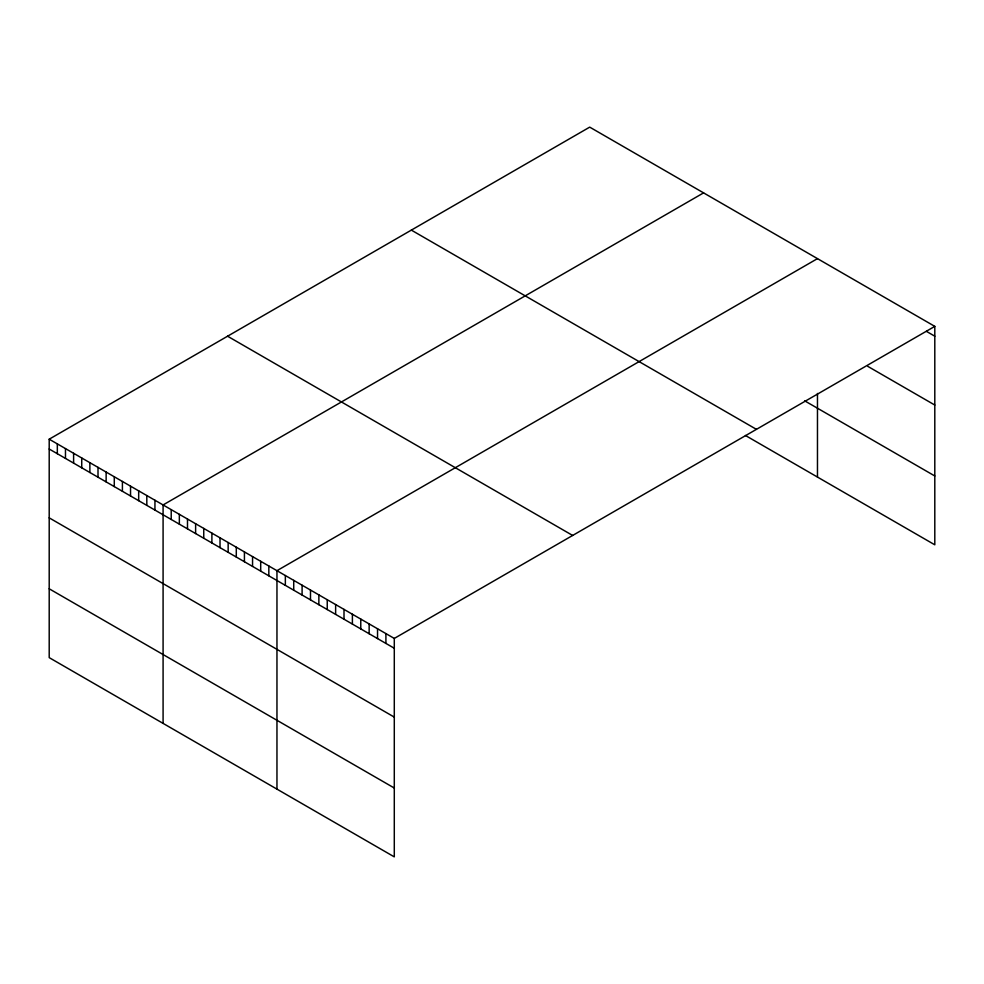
<?xml version="1.0" encoding="UTF-8"?>
<svg xmlns="http://www.w3.org/2000/svg" width="984" height="984" viewBox="0 0 984 984"><rect width="100%" height="100%" fill="white"/><g stroke="black" fill="none" stroke-linecap="round" stroke-linejoin="round"><path stroke-width="1.48" d="M49.2 439.196L394.289 638.431L394.289 856.867L49.2 657.632L49.2 439.196L589.711 127.133L934.8 326.368L934.8 544.804L745.417 435.469M703.585 192.876L163.086 504.94L163.086 723.375M817.47 258.632L276.959 570.683L276.959 789.131M394.289 638.431L934.8 326.368M926.424 331.362L934.8 336.196M867.753 366.331L934.8 405.039M804.691 400.845L934.8 475.973M411.337 230.108L756.438 429.356M227.562 336.208L572.663 535.456M49.2 449.024L394.289 648.259M49.2 517.855L394.289 717.102M49.2 588.789L394.289 788.024M817.47 393.452L817.47 477.068M385.913 633.585L385.913 643.413M377.536 628.751L377.536 638.579M369.148 623.918L369.148 633.745M360.771 619.071L360.771 628.899M352.395 614.237L352.395 624.065M344.006 609.391L344.006 619.231M335.63 604.557L335.63 614.385M327.242 599.723L327.242 609.551M318.865 594.877L318.865 604.705M310.489 590.043L310.489 599.871M302.1 585.209L302.1 595.037M293.724 580.363L293.724 590.191M285.348 575.529L285.348 585.357M268.829 565.997L268.829 575.824M260.698 561.298L260.698 571.126M252.556 556.6L252.556 566.427M244.426 551.901L244.426 561.729M236.295 547.202L236.295 557.03M228.153 542.516L228.153 552.344M220.022 537.817L220.022 547.645M211.892 533.119L211.892 542.947M203.75 528.42L203.75 538.248M195.619 523.722L195.619 533.549M187.489 519.023L187.489 528.851M179.346 514.337L179.346 524.164M171.216 509.638L171.216 519.466M154.943 500.241L154.943 510.069M146.813 495.542L146.813 505.37M138.683 490.856L138.683 500.684M130.54 486.157L130.54 495.985M122.41 481.459L122.41 491.287M114.279 476.76L114.279 486.588M106.137 472.062L106.137 481.889M98.006 467.363L98.006 477.191M89.876 462.677L89.876 472.504M81.734 457.978L81.734 467.806M73.603 453.28L73.603 463.107M65.473 448.581L65.473 458.409M57.33 443.882L57.33 453.71"/></g></svg>
